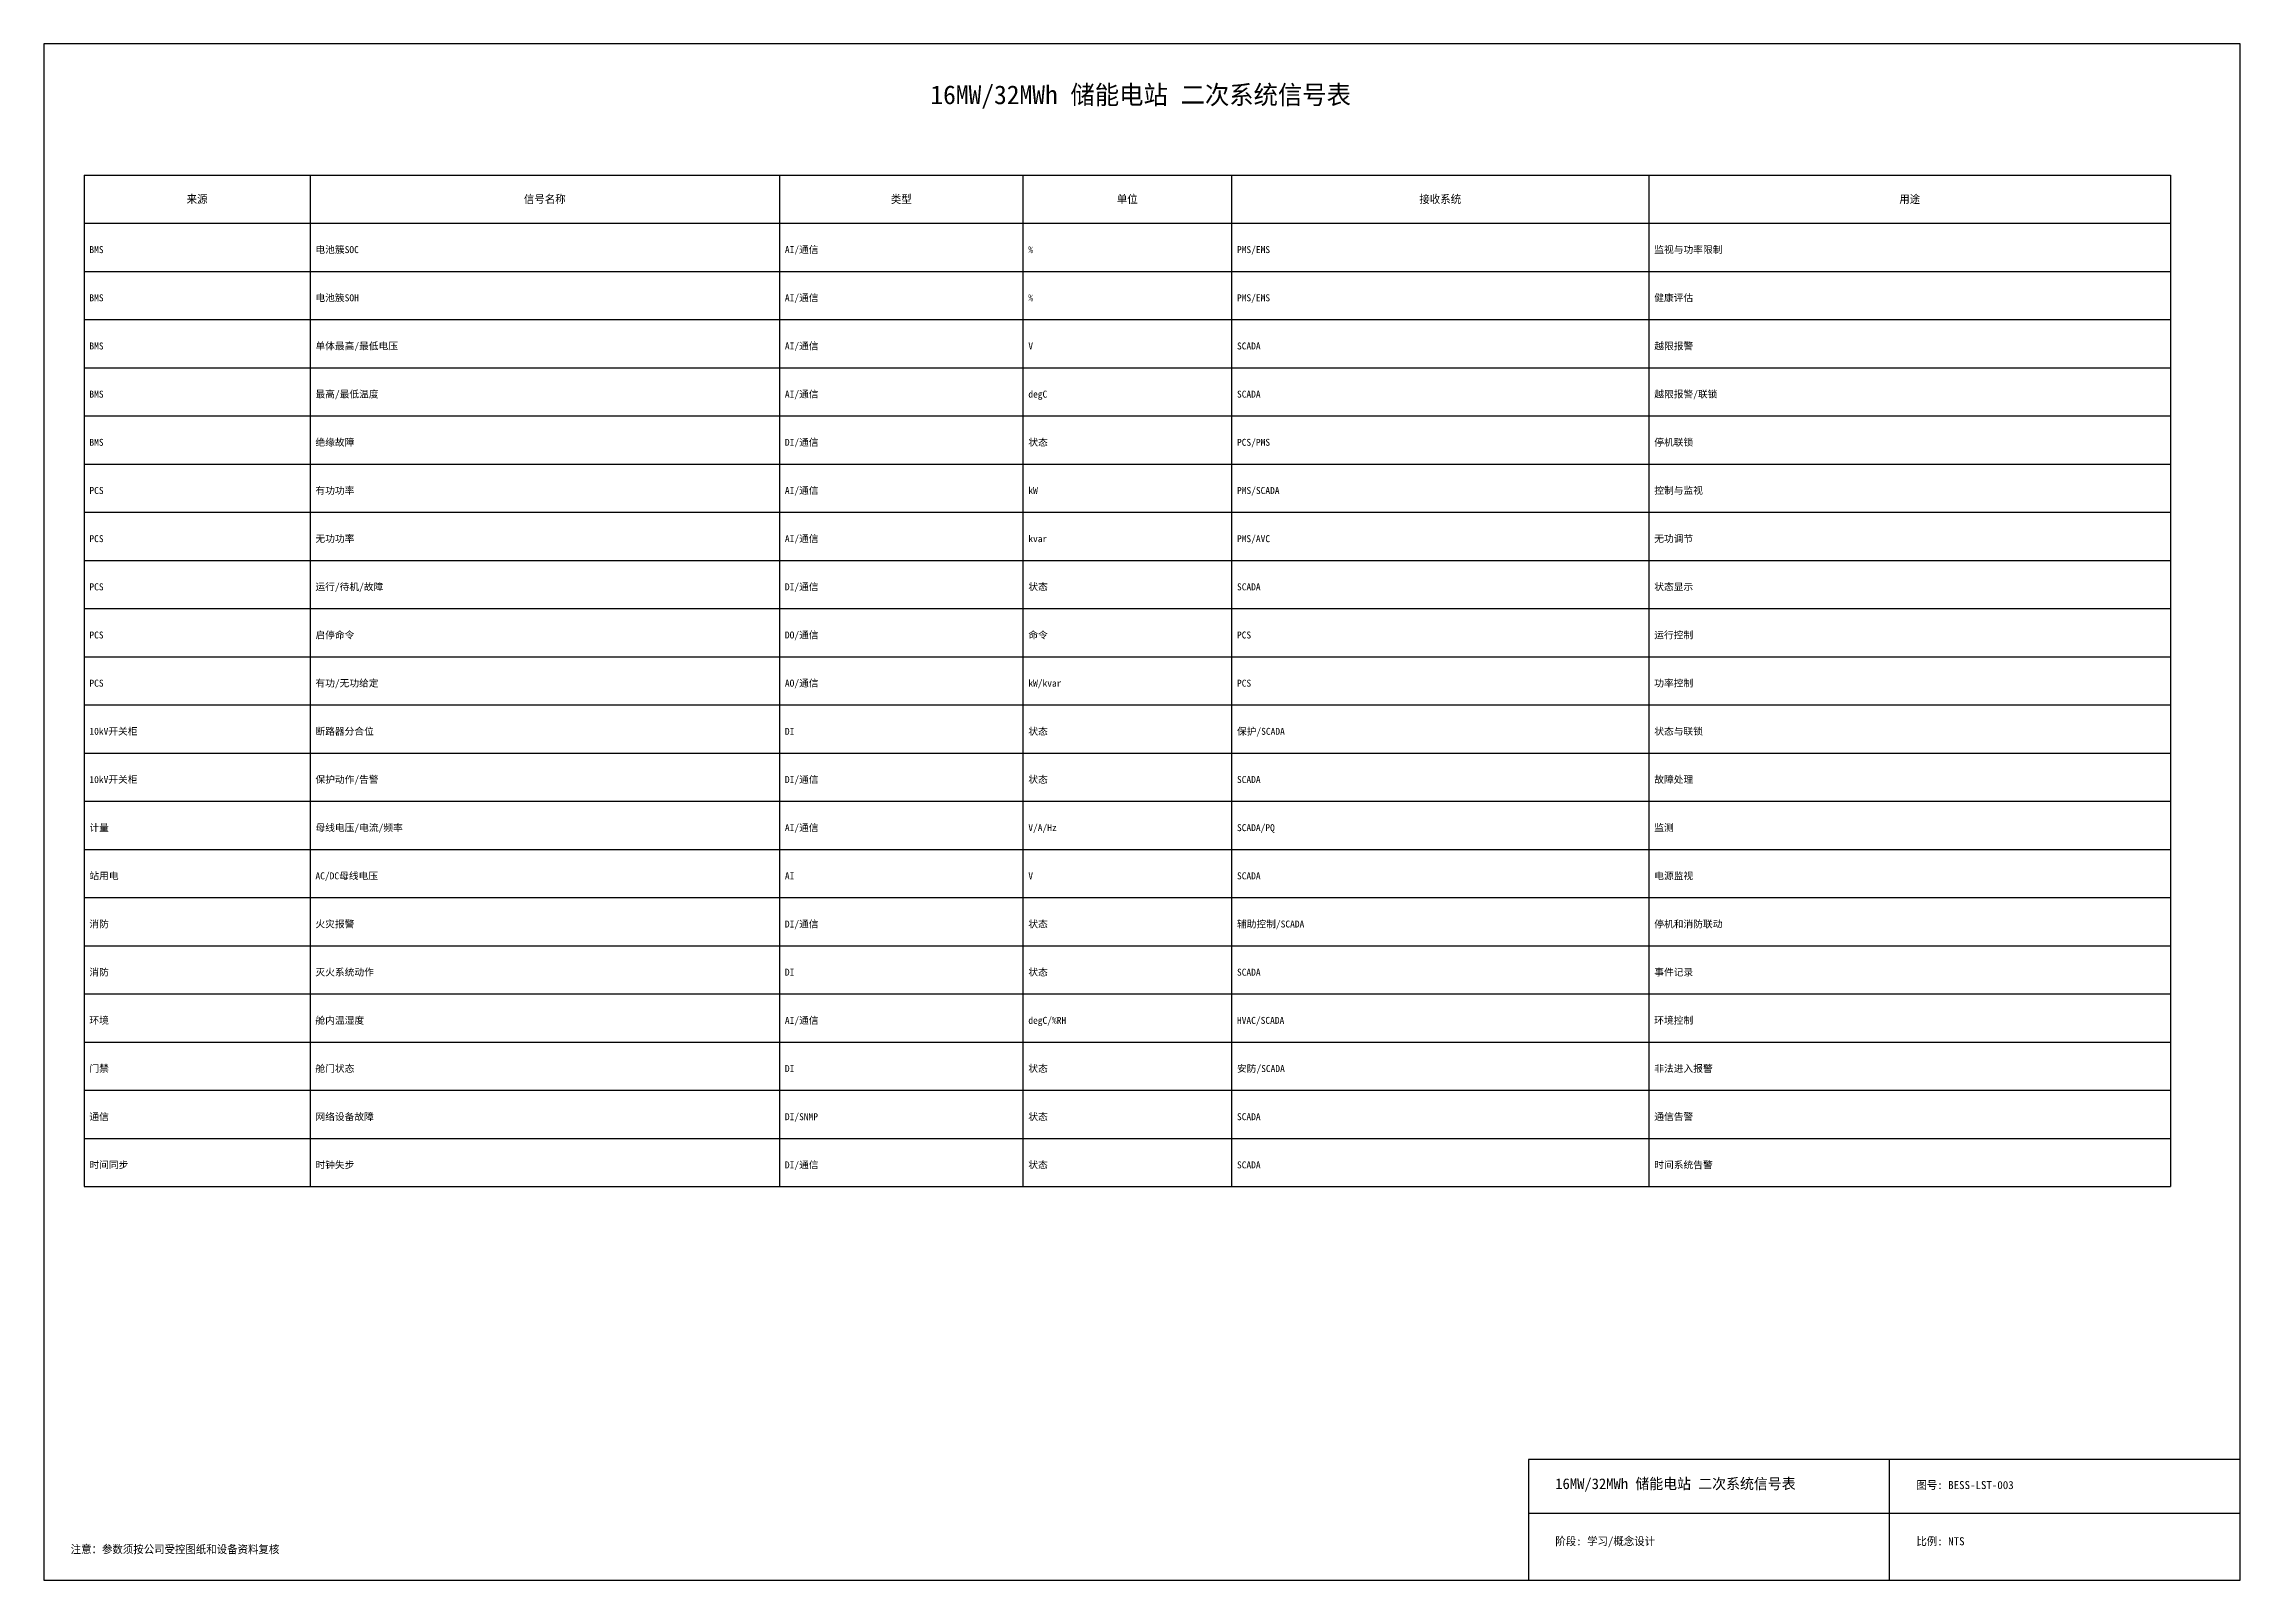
# Model space of a CAD drawing. Header units: metres. Extents: x 10 to 1731, y 10 to 1244.
# Drawn here: x 910 to 1731, y 670 to 1244 of the extents above; entities that cross this region are included whole.
import ezdxf
from ezdxf.enums import TextEntityAlignment as Align

# ---------------------------------------------------------------- set-up
doc = ezdxf.new("R2010")
doc.units = ezdxf.units.M

msp = doc.modelspace()

# ---------------------------------------------------------------- linework, layer by layer
at = {"layer": 'FRAME'}
for p, q in [((1600, 670), (1600, 715)), ((1465, 695), (1731, 695))]:
    msp.add_line(p, q, dxfattribs=at)
for points in [[(910, 670), (1731, 670), (1731, 1244), (910, 1244)], [(1465, 670), (1731, 670), (1731, 715), (1465, 715)]]:
    msp.add_lwpolyline(points, close=True, dxfattribs=at)
at = {"layer": 'TABLE'}
for p, q in [((925, 1195), (1705, 1195)), ((925, 1195), (925, 817)), ((1009.5, 1195), (1009.5, 817)), ((1185, 1195), (1185, 817)), ((1276, 1195), (1276, 817)), ((1354, 1195), (1354, 817)), ((1510, 1195), (1510, 817)), ((1705, 1195), (1705, 817)), ((925, 1177), (1705, 1177)), ((925, 1159), (1705, 1159)), ((925, 1141), (1705, 1141)), ((925, 1123), (1705, 1123)), ((925, 1105), (1705, 1105)), ((925, 1087), (1705, 1087)), ((925, 1069), (1705, 1069)), ((925, 1051), (1705, 1051)), ((925, 1033), (1705, 1033)), ((925, 1015), (1705, 1015)), ((925, 997), (1705, 997)), ((925, 979), (1705, 979)), ((925, 961), (1705, 961)), ((925, 943), (1705, 943)), ((925, 925), (1705, 925)), ((925, 907), (1705, 907)), ((925, 889), (1705, 889)), ((925, 871), (1705, 871)), ((925, 853), (1705, 853)), ((925, 835), (1705, 835)), ((925, 817), (1705, 817))]:
    msp.add_line(p, q, dxfattribs=at)

# ---------------------------------------------------------------- texts
at = {"layer": 'ANNOT'}
msp.add_text('注意：参数须按公司受控图纸和设备资料复核', height=3, dxfattribs=at).set_placement((920, 680))
at = {"layer": 'TEXT'}
for s, height, p in [('16MW/32MWh 储能电站 二次系统信号表', 7, (1320, 1225)), ('来源', 3, (967.25, 1186)), ('信号名称', 3, (1097.25, 1186)), ('类型', 3, (1230.5, 1186)), ('单位', 3, (1315, 1186)), ('接收系统', 3, (1432, 1186)), ('用途', 3, (1607.5, 1186))]:
    msp.add_text(s, height=height, dxfattribs=at).set_placement(p, align=Align.MIDDLE_CENTER)
for s, height, p in [('BMS', 2.6, (927, 1165.84)), ('电池簇SOC', 2.6, (1011.5, 1165.84)), ('AI/通信', 2.6, (1187, 1165.84)), ('%', 2.6, (1278, 1165.84)), ('PMS/EMS', 2.6, (1356, 1165.84)), ('监视与功率限制', 2.6, (1512, 1165.84)), ('BMS', 2.6, (927, 1147.84)), ('电池簇SOH', 2.6, (1011.5, 1147.84)), ('AI/通信', 2.6, (1187, 1147.84)), ('%', 2.6, (1278, 1147.84)), ('PMS/EMS', 2.6, (1356, 1147.84)), ('健康评估', 2.6, (1512, 1147.84)), ('BMS', 2.6, (927, 1129.84)), ('单体最高/最低电压', 2.6, (1011.5, 1129.84)), ('AI/通信', 2.6, (1187, 1129.84)), ('V', 2.6, (1278, 1129.84)), ('SCADA', 2.6, (1356, 1129.84)), ('越限报警', 2.6, (1512, 1129.84)), ('BMS', 2.6, (927, 1111.84)), ('最高/最低温度', 2.6, (1011.5, 1111.84)), ('AI/通信', 2.6, (1187, 1111.84)), ('degC', 2.6, (1278, 1111.84)), ('SCADA', 2.6, (1356, 1111.84)), ('越限报警/联锁', 2.6, (1512, 1111.84)), ('BMS', 2.6, (927, 1093.84)), ('绝缘故障', 2.6, (1011.5, 1093.84)), ('DI/通信', 2.6, (1187, 1093.84)), ('状态', 2.6, (1278, 1093.84)), ('PCS/PMS', 2.6, (1356, 1093.84)), ('停机联锁', 2.6, (1512, 1093.84)), ('PCS', 2.6, (927, 1075.84)), ('有功功率', 2.6, (1011.5, 1075.84)), ('AI/通信', 2.6, (1187, 1075.84)), ('kW', 2.6, (1278, 1075.84)), ('PMS/SCADA', 2.6, (1356, 1075.84)), ('控制与监视', 2.6, (1512, 1075.84)), ('PCS', 2.6, (927, 1057.84)), ('无功功率', 2.6, (1011.5, 1057.84)), ('AI/通信', 2.6, (1187, 1057.84)), ('kvar', 2.6, (1278, 1057.84)), ('PMS/AVC', 2.6, (1356, 1057.84)), ('无功调节', 2.6, (1512, 1057.84)), ('运行/待机/故障', 2.6, (1011.5, 1039.84)), ('DI/通信', 2.6, (1187, 1039.84)), ('状态', 2.6, (1278, 1039.84)), ('状态显示', 2.6, (1512, 1039.84)), ('PCS', 2.6, (927, 1039.84)), ('SCADA', 2.6, (1356, 1039.84)), ('PCS', 2.6, (927, 1021.84)), ('启停命令', 2.6, (1011.5, 1021.84)), ('DO/通信', 2.6, (1187, 1021.84)), ('命令', 2.6, (1278, 1021.84)), ('PCS', 2.6, (1356, 1021.84)), ('运行控制', 2.6, (1512, 1021.84)), ('PCS', 2.6, (927, 1003.84)), ('有功/无功给定', 2.6, (1011.5, 1003.84)), ('AO/通信', 2.6, (1187, 1003.84)), ('kW/kvar', 2.6, (1278, 1003.84)), ('PCS', 2.6, (1356, 1003.84)), ('功率控制', 2.6, (1512, 1003.84)), ('10kV开关柜', 2.6, (927, 985.84)), ('断路器分合位', 2.6, (1011.5, 985.84)), ('DI', 2.6, (1187, 985.84)), ('状态', 2.6, (1278, 985.84)), ('保护/SCADA', 2.6, (1356, 985.84)), ('状态与联锁', 2.6, (1512, 985.84)), ('10kV开关柜', 2.6, (927, 967.84)), ('保护动作/告警', 2.6, (1011.5, 967.84)), ('DI/通信', 2.6, (1187, 967.84)), ('状态', 2.6, (1278, 967.84)), ('SCADA', 2.6, (1356, 967.84)), ('故障处理', 2.6, (1512, 967.84)), ('计量', 2.6, (927, 949.84)), ('母线电压/电流/频率', 2.6, (1011.5, 949.84)), ('AI/通信', 2.6, (1187, 949.84)), ('V/A/Hz', 2.6, (1278, 949.84)), ('SCADA/PQ', 2.6, (1356, 949.84)), ('监测', 2.6, (1512, 949.84)), ('站用电', 2.6, (927, 931.84)), ('AC/DC母线电压', 2.6, (1011.5, 931.84)), ('AI', 2.6, (1187, 931.84)), ('V', 2.6, (1278, 931.84)), ('SCADA', 2.6, (1356, 931.84)), ('电源监视', 2.6, (1512, 931.84)), ('消防', 2.6, (927, 913.84)), ('火灾报警', 2.6, (1011.5, 913.84)), ('DI/通信', 2.6, (1187, 913.84)), ('状态', 2.6, (1278, 913.84)), ('辅助控制/SCADA', 2.6, (1356, 913.84)), ('停机和消防联动', 2.6, (1512, 913.84)), ('消防', 2.6, (927, 895.84)), ('灭火系统动作', 2.6, (1011.5, 895.84)), ('DI', 2.6, (1187, 895.84)), ('状态', 2.6, (1278, 895.84)), ('SCADA', 2.6, (1356, 895.84)), ('事件记录', 2.6, (1512, 895.84)), ('环境', 2.6, (927, 877.84)), ('舱内温湿度', 2.6, (1011.5, 877.84)), ('AI/通信', 2.6, (1187, 877.84)), ('degC/%RH', 2.6, (1278, 877.84)), ('HVAC/SCADA', 2.6, (1356, 877.84)), ('环境控制', 2.6, (1512, 877.84)), ('门禁', 2.6, (927, 859.84)), ('舱门状态', 2.6, (1011.5, 859.84)), ('DI', 2.6, (1187, 859.84)), ('状态', 2.6, (1278, 859.84)), ('安防/SCADA', 2.6, (1356, 859.84)), ('非法进入报警', 2.6, (1512, 859.84)), ('通信', 2.6, (927, 841.84)), ('网络设备故障', 2.6, (1011.5, 841.84)), ('DI/SNMP', 2.6, (1187, 841.84)), ('状态', 2.6, (1278, 841.84)), ('SCADA', 2.6, (1356, 841.84)), ('通信告警', 2.6, (1512, 841.84)), ('时间同步', 2.6, (927, 823.84)), ('时钟失步', 2.6, (1011.5, 823.84)), ('DI/通信', 2.6, (1187, 823.84)), ('状态', 2.6, (1278, 823.84)), ('SCADA', 2.6, (1356, 823.84)), ('时间系统告警', 2.6, (1512, 823.84)), ('16MW/32MWh 储能电站 二次系统信号表', 4, (1475, 704)), ('图号: BESS-LST-003', 3, (1610, 704)), ('阶段: 学习/概念设计', 3, (1475, 683)), ('比例: NTS', 3, (1610, 683))]:
    msp.add_text(s, height=height, dxfattribs=at).set_placement(p)

doc.saveas('drawing.dxf')
